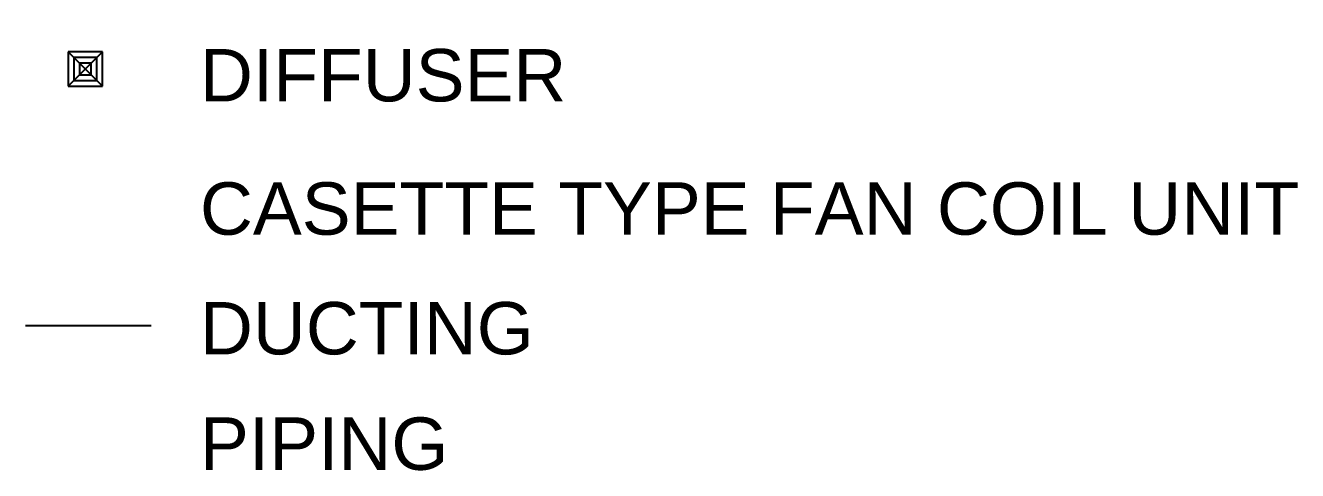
# Model space of a CAD drawing. Header units: millimetres. Extents: x 63005 to 126950, y 36019 to 74749.
# Drawn here: x 63255.99 to 63278.77, y 36168.58 to 36176.56 of the extents above; entities that cross this region are included whole.
import ezdxf

# ---------------------------------------------------------------- set-up
doc = ezdxf.new("R2010")
doc.units = ezdxf.units.MM
doc.header["$LTSCALE"] = 0.04
for name, color, linetype in [('ahu line', 150, 'Continuous'), ('diffuser', 7, 'Continuous'), ('Legends', 7, 'Continuous')]:
    doc.layers.add(name, color=color, linetype=linetype)
doc.layers.get('Legends').off()
doc.styles.get("Standard").update_dxf_attribs({"font": 'arial.ttf', "width": 0.8})

# ---------------------------------------------------------------- blocks, each defined once
blk = doc.blocks.new('AC-S-12')
at = {"layer": 'diffuser', "color": 30}
for p, q in [((-0.15, 0.15), (0.15, -0.15)), ((0.15, 0.15), (-0.15, -0.15)), ((-0.15, 0.15), (-0.15, -0.15)), ((0.15, 0.15), (-0.15, 0.15)), ((0.15, -0.15), (0.15, 0.15)), ((-0.1, 0.1), (-0.1, -0.1)), ((0.1, 0.1), (-0.1, 0.1)), ((-0.05, 0.05), (-0.05, -0.05)), ((0.05, 0.05), (-0.05, 0.05)), ((0.05, -0.05), (0.05, 0.05)), ((0.1, -0.1), (0.1, 0.1)), ((-0.1, -0.1), (0.1, -0.1)), ((-0.05, -0.05), (0.05, -0.05)), ((-0.15, -0.15), (0.15, -0.15))]:
    blk.add_line(p, q, dxfattribs=at)
for points in [[(-0.358, 0.358, 0, 0.0447, 0), (-0.295, 0.295, 0, 0, 0), (-0.15, 0.15, 0, 0, 0)], [(0.358, 0.358, 0, 0.0447, 0), (0.295, 0.295, 0, 0, 0), (0.15, 0.15, 0, 0, 0)], [(-0.358, -0.358, 0, 0.0447, 0), (-0.295, -0.295, 0, 0, 0), (-0.15, -0.15, 0, 0, 0)], [(0.358, -0.358, 0, 0.0447, 0), (0.295, -0.295, 0, 0, 0), (0.15, -0.15, 0, 0, 0)]]:
    blk.add_lwpolyline(points, format="xyseb", dxfattribs=at)
blk = doc.blocks.new('fcu')
at = {"layer": 'diffuser', "xscale": 2.052644456280903, "yscale": 2.052644456280903, "zscale": 2.052644456280903}
blk.add_blockref('AC-S-12', (0, 0), dxfattribs=at)

msp = doc.modelspace()

# ---------------------------------------------------------------- linework, layer by layer
at = {"layer": 'ahu line', "linetype": 'Continuous', "lineweight": 25}
msp.add_line((63255.987, 36171.178), (63258.237, 36171.178), dxfattribs=at)

# ---------------------------------------------------------------- block references
at = {"layer": 'Legends', "linetype": 'Continuous', "lineweight": 25}
msp.add_blockref('fcu', (63257.06, 36175.778), dxfattribs=at)

# ---------------------------------------------------------------- texts
at = {"color": 0, "lineweight": -2}
for s, height, p in [('DIFFUSER', 0.9395, (63259.113, 36175.197)), ('CASETTE TYPE FAN COIL UNIT', 0.93948, (63259.113, 36172.807)), ('DUCTING', 0.9395, (63259.113, 36170.661)), ('PIPING', 0.9395, (63259.113, 36168.592))]:
    msp.add_text(s, height=height, dxfattribs=at).set_placement(p)

doc.saveas('drawing.dxf')
